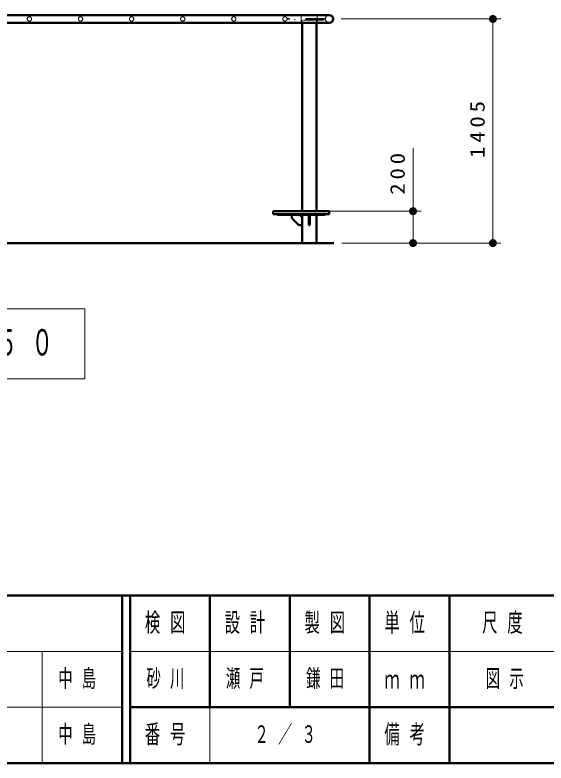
# Model space of a CAD drawing. Units: millimetres on the paper, scale 1:50. Extents: x -385 to 0, y -594 to 267.
# Drawn here: x -256.9 to -190.4, y -297 to -203.2 of the extents above; entities that cross this region are included whole.
import ezdxf

# ---------------------------------------------------------------- set-up
doc = ezdxf.new("R2010")
doc.units = ezdxf.units.MM
doc.linetypes.add('USER1', pattern=[4.5, 2.5, -2])
doc.linetypes.add('USER2', pattern=[6, 3, -1, 1, -1])
doc.layers.add('LY_1', color=140, linetype='Continuous', lineweight=50)
doc.styles.add('ＭＳ ゴシック', font='')
doc.styles.get('ＭＳ ゴシック').set_extended_font_data('MS Gothic')

# ---------------------------------------------------------------- blocks, each defined once
blk = doc.blocks.new('filled_dot')
at = {"color": 0, "linetype": 'Continuous', "lineweight": -2, "const_width": 1.25}
blk.add_lwpolyline([(-0.625, 0, 1), (0.625, 0, 1)], format="xyb", close=True, dxfattribs=at)

msp = doc.modelspace()

# ---------------------------------------------------------------- linework, layer by layer
at = {"layer": 'LY_1'}
for p, q in [((-217.545, -203.226), (-268.084, -203.226)), ((-217.545, -204.198), (-268.095, -204.198)), ((-220.95, -204.198), (-220.95, -227.812)), ((-219.168, -204.198), (-219.168, -227.812)), ((-224.559, -228.192), (-224.559, -227.812)), ((-217.559, -227.812), (-224.559, -227.812)), ((-217.559, -228.192), (-217.559, -227.812)), ((-217.559, -228.192), (-224.559, -228.192)), ((-224.059, -228.192), (-224.059, -228.282)), ((-218.059, -228.282), (-224.059, -228.282)), ((-222.25, -228.282), (-222.25, -228.682)), ((-222.25, -228.682), (-221.35, -229.582)), ((-220.95, -228.582), (-221.25, -228.282)), ((-220.95, -228.282), (-220.95, -231.812)), ((-220.119, -228.282), (-220.119, -229.582)), ((-219.999, -228.282), (-219.999, -229.582)), ((-219.168, -228.282), (-219.168, -231.812)), ((-218.059, -228.192), (-218.059, -228.282)), ((-221.35, -229.582), (-220.95, -229.582)), ((-220.119, -229.582), (-219.999, -229.582)), ((-336.159, -231.812), (-216.96, -231.812)), ((-243.5, -276), (-243.5, -297)), ((-242.5, -276), (-242.5, -297)), ((-232.5, -276), (-232.5, -290)), ((-222.5, -276), (-222.5, -290)), ((-212.5, -276), (-212.5, -297)), ((-202.5, -276), (-202.5, -290)), ((-242.5, -290), (0, -290)), ((-202.5, -290), (-202.5, -297))]:
    msp.add_line(p, q, dxfattribs=at)
at = {"layer": 'LY_1', "color": 7, "linetype": 'USER2', "lineweight": 13}
for p, q in [((-221.059, -203.378), (-221.059, -204.068)), ((-219.059, -203.378), (-219.059, -204.068))]:
    msp.add_line(p, q, dxfattribs=at)
at = {"layer": 'LY_1', "color": 7, "linetype": 'USER1', "lineweight": 13}
for p, q in [((-218.029, -203.667), (-222.841, -203.667)), ((-218.029, -203.757), (-222.841, -203.757)), ((-221.859, -203.847), (-221.859, -203.757)), ((-218.259, -203.847), (-221.859, -203.847)), ((-220.95, -204.198), (-220.95, -203.847)), ((-219.168, -204.198), (-219.168, -203.847)), ((-218.259, -203.847), (-218.259, -203.757))]:
    msp.add_line(p, q, dxfattribs=at)
at = {"layer": 'LY_1', "color": 7, "lineweight": 13}
for p, q in [((-216.059, -203.712), (-196.059, -203.712)), ((-197.059, -203.712), (-197.059, -231.812)), ((-207.059, -219.892), (-207.059, -231.812)), ((-220.609, -227.812), (-206.059, -227.812)), ((-220.119, -228.682), (-219.999, -228.682)), ((-215.96, -231.812), (-196.059, -231.812)), ((-248.159, -240.045), (-304.959, -240.045)), ((-248.159, -248.845), (-248.159, -240.045)), ((-304.959, -248.845), (-248.159, -248.845)), ((-385, -283), (-243.5, -283)), ((-253.5, -283), (-253.5, -297)), ((-242.5, -283), (-187.5, -283)), ((-385, -290), (-243.5, -290)), ((-232.5, -290), (-232.5, -297))]:
    msp.add_line(p, q, dxfattribs=at)
at = {"layer": 'LY_1', "color": 7}
for p, q in [((-385, -276), (0, -276)), ((-385, -297), (0, -297))]:
    msp.add_line(p, q, dxfattribs=at)
at = {"layer": 'LY_1', "color": 7, "linetype": 'USER1', "lineweight": 13}
for centre, radius in [((-255.109, -203.712), 0.272), ((-248.709, -203.712), 0.272), ((-242.309, -203.712), 0.272), ((-235.909, -203.712), 0.272), ((-229.509, -203.712), 0.272), ((-223.109, -203.712), 0.272), ((-217.545, -203.712), 0.486)]:
    msp.add_circle(centre, radius, dxfattribs=at)
at = {"layer": 'LY_1'}
msp.add_arc((-217.545, -203.712), 0.486, 270, 90, dxfattribs=at)

# ---------------------------------------------------------------- block references
at = {"layer": 'LY_1', "color": 7, "lineweight": 13, "xscale": 0.4, "yscale": 0.4}
for p, rotation in [((-197.059, -203.712), 270), ((-207.059, -227.812), 270), ((-207.059, -231.812), 90), ((-197.059, -231.812), 90)]:
    msp.add_blockref('filled_dot', p, dxfattribs=dict(at, rotation=rotation))

# ---------------------------------------------------------------- texts
at = {"layer": 'LY_1', "color": 7, "char_height": 1.833, "attachment_point": 8, "rotation": 90, "style": 'ＭＳ ゴシック'}
for s, insert in [('\\T1.33;\\W1.15;1405', (-198.059, -217.338)), ('\\T1.33;\\W1.15;200', (-208.059, -222.892))]:
    msp.add_mtext(s, dxfattribs=dict(at, insert=insert))
at = {"layer": 'LY_1', "color": 7, "style": 'ＭＳ ゴシック'}
for s, insert, char_height, attachment_point in [('\\T1.64;\\W0.6;Ａ視立面図\u3000Ｓ＝１／５０', (-303.559, -244.445), 3.299, 4), ('\\T1.64;\\W0.6;検図', (-237.5, -279.5), 2.346, 5), ('\\T1.64;\\W0.6;設計', (-227.5, -279.5), 2.346, 5), ('\\T1.64;\\W0.6;製図', (-217.5, -279.5), 2.346, 5), ('\\T1.64;\\W0.6;単位', (-207.5, -279.5), 2.346, 5), ('\\T1.64;\\W0.6;尺度', (-195.25, -279.5), 2.346, 5), ('\\T1.64;\\W0.6;中島', (-251.5, -286.5), 2.199, 4), ('\\T1.64;\\W0.6;砂川', (-237.5, -286.5), 2.199, 5), ('\\T1.64;\\W0.6;瀬戸', (-230.5, -286.5), 2.199, 4), ('\\T1.64;\\W0.6;鎌田', (-217.5, -286.5), 2.199, 5), ('\\T1.64;\\W0.6;図示', (-195, -286.5), 2.199, 5), ('\\T1.64;\\W0.6;ｍｍ', (-207.5, -286.5), 2.346, 5), ('\\T1.64;\\W0.6;中島', (-251.5, -293.5), 2.199, 4), ('\\T1.64;\\W0.6;番号', (-237.5, -293.5), 2.346, 5), ('\\T1.64;\\W0.6;２／３', (-222.5, -293.5), 2.199, 5), ('\\T1.64;\\W0.6;備考', (-207.5, -293.5), 2.346, 5)]:
    msp.add_mtext(s, dxfattribs=dict(at, insert=insert, char_height=char_height, attachment_point=attachment_point))

doc.saveas('drawing.dxf')
